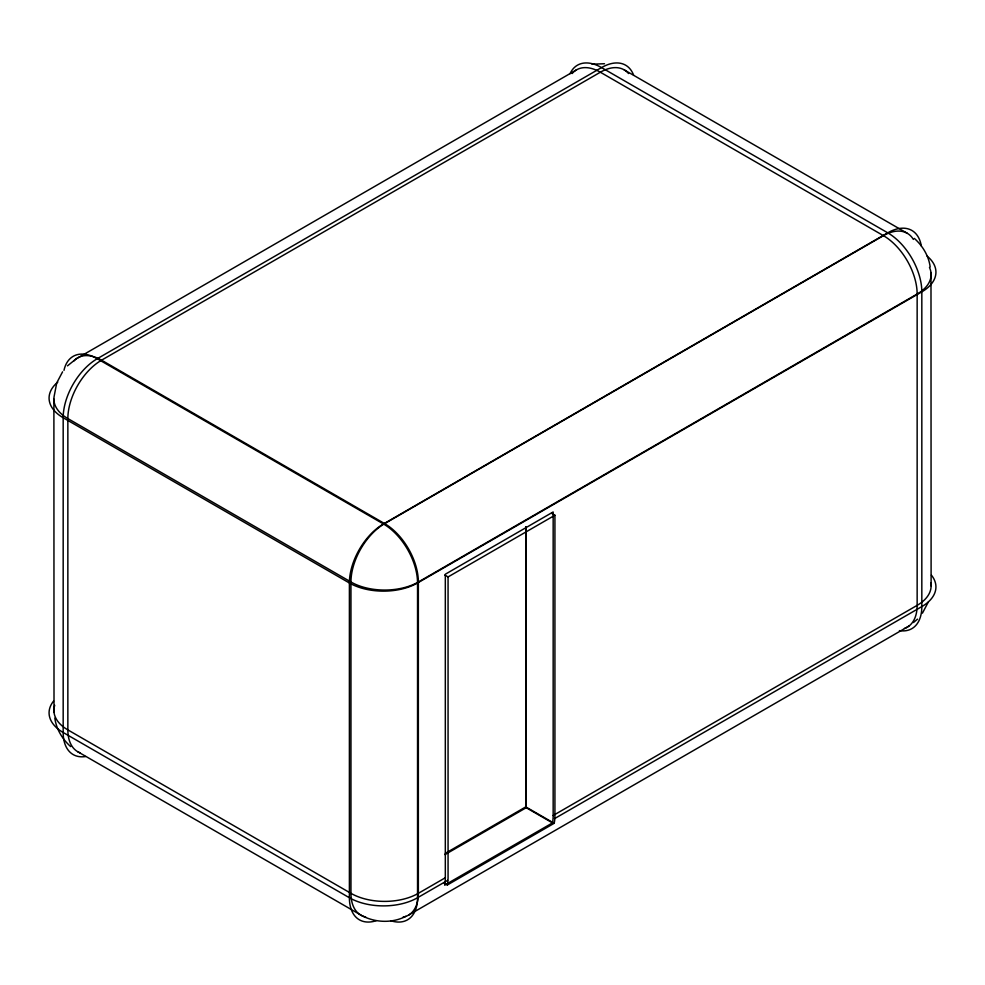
<?xml version="1.0" encoding="UTF-8"?>
<svg xmlns="http://www.w3.org/2000/svg" width="985" height="985" viewBox="0 0 985 985"><rect width="100%" height="100%" fill="white"/><g stroke="black" fill="none" stroke-linecap="round" stroke-linejoin="round"><path stroke-width="1.48" d="M53.892 399.097L54.015 712.389M931.108 585.903L930.985 272.611M928.252 602.143L922.416 613.187M62.584 371.813L56.748 382.857L54.15 396.253A47.662 27.518 0 0 0 67.854 418.563L350.956 582A47.662 27.518 0 0 0 418.354 582L917.146 294.035A47.662 27.518 0 0 0 929.483 267.452M67.485 365.854L76.091 358.909L576.52 69.849M913.452 622.532L917.515 619.146M444.826 575.055L448.064 576.927L554.924 515.229L554.924 815.999A43.438 25.081 60 0 1 554.186 823.288L447.325 884.986L444.173 883.163M445.294 853.355L525.781 806.887L554.186 823.288M444.986 854.611L526.199 807.712L552.486 822.894A47.662 27.518 60 0 0 553.164 815.494L553.164 511.954L445.318 574.218L445.318 877.758A47.662 27.518 60 0 1 444.641 885.158L552.486 822.894M445.318 877.758L418.354 893.333A47.662 27.518 60 0 1 403.099 917.097M553.164 815.494L917.146 605.356A47.662 27.518 0 0 0 930.85 583.058M447.584 880.393L417.541 897.741A48.191 27.826 60 0 1 390.836 920.741M554.444 818.695L921.825 606.6A48.191 27.826 0 0 0 931.416 575.166M408.479 915.151L908.909 626.091M405.894 916.346C392.449 923.277 375.987 922.773 362.579 916.025L77.729 751.703M592.01 64.21L604.482 63.729M624.182 69.849L907.271 233.297M551.686 513.357L554.924 515.229M914.339 238.419C922.563 245.733 928.757 255.878 930.172 266.91M70.661 746.581C62.437 739.267 56.243 729.122 54.828 718.09M526.199 527.061L526.199 807.712M525.781 526.716L525.781 806.887M448.064 576.927L448.064 877.697A43.438 25.081 60 0 1 447.325 884.986M899.404 630.622A48.191 27.826 60 0 0 921.825 606.6L921.825 291.843A48.191 27.826 0 0 0 927.217 256.211M376.098 920.741A48.191 27.826 -60 0 1 349.392 897.741L63.175 732.495A48.191 27.826 0 0 1 53.584 701.074M85.596 756.529A48.191 27.826 -60 0 1 63.175 732.495L63.175 417.738A48.191 27.826 0 0 1 57.783 382.118M633.552 74.983A48.191 27.826 -60 0 0 601.539 67.583A48.191 27.826 60 0 0 570.056 73.703M921.307 245.967A48.191 27.826 -60 0 0 887.744 232.829L601.539 67.583L97.256 358.725A48.191 27.826 60 0 0 63.988 370.36M80.314 752.909A47.662 27.518 -60 0 1 67.854 729.885A47.662 27.518 0 0 1 54.729 705.309M365.669 916.986A47.662 27.518 -60 0 1 350.956 893.333L67.854 729.885L67.854 418.563A47.662 27.518 -60 0 1 101.553 360.19L600.345 72.213A47.662 27.518 -60 0 1 628.553 73.543M904.452 628.455A47.662 27.518 60 0 0 917.146 605.356L917.146 294.035A47.662 27.518 60 0 0 883.446 235.661L600.345 72.213A47.662 27.518 60 0 0 572.137 73.543M913.378 239.417A47.662 27.518 -60 0 0 883.446 235.661L384.655 523.626A47.662 27.518 -60 0 0 350.956 582L350.956 893.333A47.662 27.518 0 0 0 418.354 893.333L418.354 582A47.662 27.518 60 0 0 384.655 523.626L101.553 360.19A47.662 27.518 60 0 0 73.715 361.101M887.744 232.829L383.46 523.971A48.191 27.826 -60 0 0 349.392 582.985L349.392 897.741A48.191 27.826 0 0 0 417.541 897.741L417.541 582.985A48.191 27.826 60 0 0 383.46 523.971L97.256 358.725A48.191 27.826 -60 0 0 63.175 417.738L349.392 582.985A48.191 27.826 0 0 0 417.541 582.985L921.825 291.843A48.191 27.826 60 0 0 887.744 232.829"/></g></svg>
